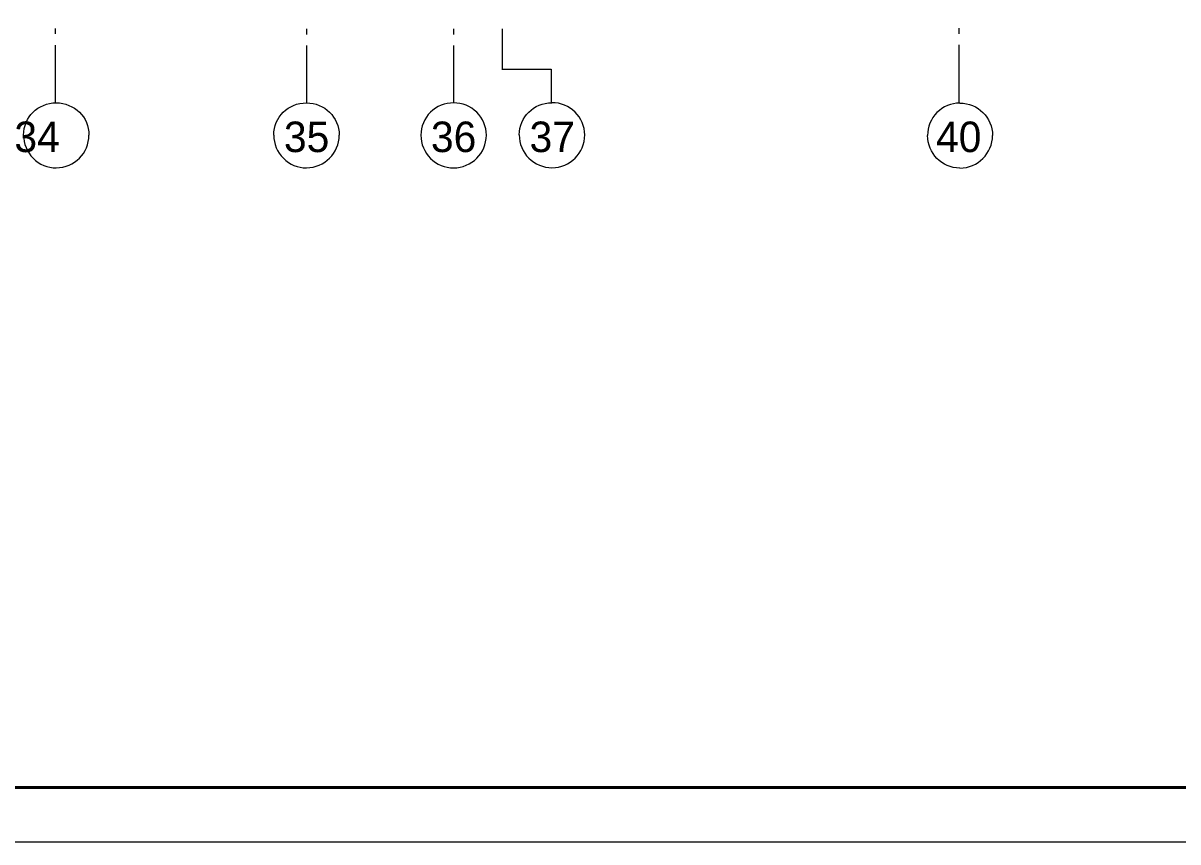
# Model space of a CAD drawing. Header units: millimetres. Extents: x -136833 to 49383, y -8033 to 344618.
# Drawn here: x -55198 to -44589, y -8033 to -512 of the extents above; entities that cross this region are included whole.
import ezdxf

# ---------------------------------------------------------------- set-up
doc = ezdxf.new("R2010")
doc.units = ezdxf.units.MM
doc.layers.add('PDF _Геометрия', color=7, linetype='Continuous', true_color=0x1d1d1d)
doc.layers.add('PDF _Текст', color=7, linetype='Continuous')

msp = doc.modelspace()

# ---------------------------------------------------------------- linework, layer by layer
at = {"layer": 'PDF _Геометрия', "color": 7, "lineweight": 40}
msp.add_lwpolyline([(-131209.6, 75559.2), (44580.7, 75559.2), (44580.7, -7533.5), (-131209.6, -7533.5)], dxfattribs=at)
at = {"layer": 'PDF _Геометрия', "color": 7, "lineweight": 9}
for points in [[(-54899.3, -611.4), (-54899.3, -560.5)], [(-52591.8, -615.9), (-52591.8, -565)], [(-51240.6, -616.7), (-51240.6, -565.9)], [(-50793.1, -941.3), (-50793.1, -564.6)], [(-46599.1, -610.6), (-46599.1, -559.6)], [(-54899.3, -1242.2), (-54899.3, -713.2)], [(-52591.8, -1246.5), (-52591.8, -717.3)], [(-51240.6, -1247.3), (-51240.6, -718.3)], [(-46599.1, -1241.3), (-46599.1, -712.1)], [(-50798.6, -936.4), (-50345.6, -936.4), (-50345.6, -1240.9)]]:
    msp.add_lwpolyline(points, dxfattribs=at)
msp.add_lwpolyline([(-51243, -1245, 0.4196733), (-51543.3, -1541.8, 0.4172372), (-51243, -1842.1, 0.4124694), (-50942.2, -1541.8, 0.4148901)], format="xyb", close=True, dxfattribs=at)
for points in [[(-50639.6, -1539.6, 0.41703), (-50339.1, -1840.2, 0.4119291), (-50038.5, -1539.6, 0.4153696), (-50339.1, -1243.2)], [(-55193.2, -1540.5, 0.4174142), (-54892.7, -1841.4, 0.4119877), (-54592.2, -1540.5)], [(-52894.6, -1541, 0.4174372), (-52593.8, -1841.3, 0.4115727), (-52293.4, -1541)]]:
    msp.add_lwpolyline(points, format="xyb", dxfattribs=at)
at = {"layer": 'PDF _Геометрия', "color": 7, "lineweight": 18}
msp.add_lwpolyline([(-133207.6, -8033.3), (45076.6, -8033.3)], dxfattribs=at)
at = {"layer": 'PDF _Геометрия', "color": 7, "lineweight": 9}
for centre, radius, start, end in [((-46594.3, -1541.5), 294.4, 89.69567, 180.40808), ((-46593.7, -1542.2), 301.7, 270.17248, 359.72525)]:
    msp.add_arc(centre, radius, start, end, dxfattribs=at)
for points in [[(-55193.2, -1540.5), (-55193.2, -1375.5), (-55062, -1244.4), (-54892.7, -1244.4)], [(-54892.7, -1244.4), (-54727.8, -1244.4), (-54592.2, -1375.5), (-54592.2, -1540.5)], [(-52894.6, -1541), (-52894.6, -1375.7), (-52763.5, -1244.6), (-52593.8, -1244.6)], [(-52593.8, -1244.6), (-52429, -1244.6), (-52293.4, -1375.7), (-52293.4, -1541)], [(-50639.6, -1539.6), (-50639.6, -1374.3), (-50508.4, -1243.2), (-50339.1, -1243.2)], [(-46592.7, -1247.2), (-46427.4, -1247.2), (-46292, -1378.3), (-46292, -1543.6)], [(-46592.7, -1843.8), (-46757.5, -1843.8), (-46888.7, -1708.4), (-46888.7, -1543.6)]]:
    msp.add_open_spline(points, degree=3, dxfattribs=at)

# ---------------------------------------------------------------- texts
at = {"layer": 'PDF _Текст', "char_height": 280.26, "attachment_point": 4, "style": ''}
for s, insert in [('33 34', (-55798.6, -1558.7)), ('35', (-52801.5, -1558.7)), ('36', (-51451.1, -1558.7)), ('37', (-50545.1, -1558.7)), ('40', (-46811.4, -1558.7))]:
    msp.add_mtext(s, dxfattribs=dict(at, insert=insert))

doc.saveas('drawing.dxf')
